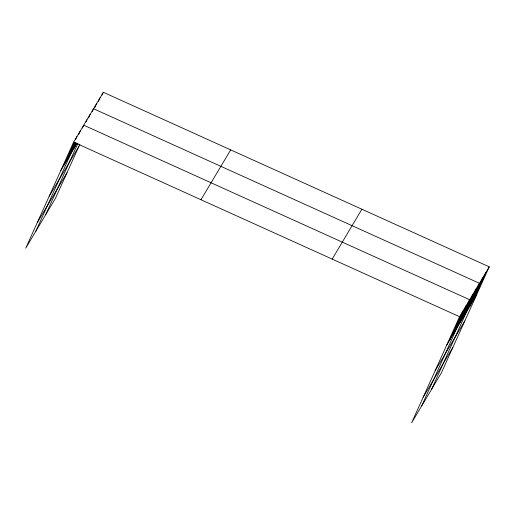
<?xml version="1.0" encoding="UTF-8"?>
<svg xmlns="http://www.w3.org/2000/svg" width="515" height="515" viewBox="0 0 515 515"><rect width="100%" height="100%" fill="white"/><g stroke="black" fill="none" stroke-linecap="round" stroke-linejoin="round"><path stroke-width="0.77" d="M489.25 266.834L459.541 316.693L411.665 422.725L441.374 372.866L489.25 266.834L103.335 92.275L73.626 142.134L25.75 248.166L55.459 198.307L79.896 144.187M64.111 165.006L74.353 142.333M75.673 139.411L76.993 136.481M67.484 159.354L75.074 142.533M78.711 134.486L80.359 130.829M35.85 231.216L75.802 142.732M82.406 128.106L83.726 125.184L469.641 299.736L421.766 405.775M74.115 148.223L76.426 143.099M86.005 121.888L86.996 119.699M88.612 117.871L90.267 114.214M45.655 214.761L78.01 143.099M92.211 111.652L93.53 108.729L479.446 283.289L431.57 389.321M94.818 107.629L96.801 103.245M98.416 101.416L100.071 97.76M102.015 95.198L103.335 92.275M450.026 339.565L462.908 311.041M453.393 333.913L466.275 305.389M460.03 322.776L472.912 294.252M463.3 317.298L476.175 288.767M469.835 306.328L482.716 277.804M473.105 300.844L485.98 272.319M60.744 170.658L76.973 143.421M49.195 196.234L78.904 146.376M37.299 222.589L67.008 172.731M200.979 199.736L230.688 149.878M332.188 259.084L361.897 209.225M446.66 345.217L476.369 295.359M435.111 370.794L464.82 320.935M423.214 397.149L452.923 347.29M73.626 142.134L459.541 316.693"/></g></svg>
